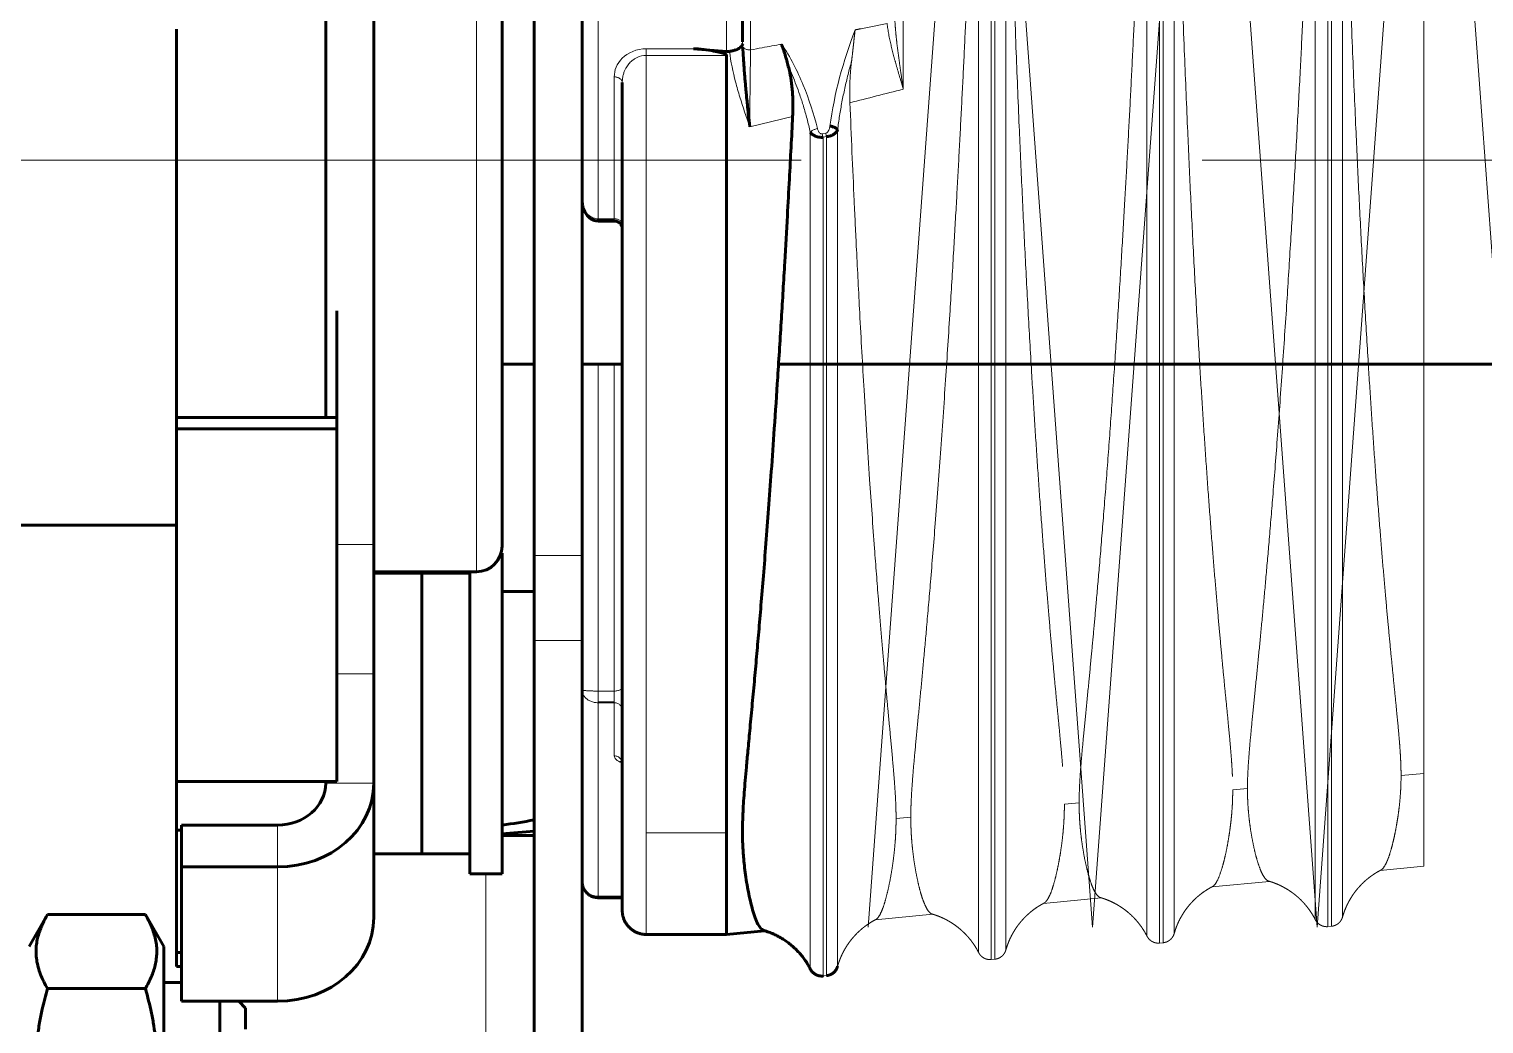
# Model space of a CAD drawing. Header units: millimetres. Extents: x 0 to 840, y 0 to 594.
# Drawn here: x 56.95 to 62.4, y 545.56 to 549.28 of the extents above; entities that cross this region are included whole.
import ezdxf

# ---------------------------------------------------------------- set-up
doc = ezdxf.new("R2010")
doc.units = ezdxf.units.MM
for name, pattern in [('K5LT_AXLED', [19.5, 15, -1.5, 1.5, -1.5]), ('K5LT_BASIC', [0]), ('K5LT_DASHED', [6, 4, -2]), ('K5LT_THIN', [0])]:
    doc.linetypes.add(name, pattern=pattern)
doc.layers.add('Системный слой', color=7, linetype='Continuous')

# ---------------------------------------------------------------- blocks, each defined once
blk = doc.blocks.new('U18')
at = {"layer": 'Системный слой', "color": 30, "linetype": 'K5LT_AXLED', "lineweight": 18, "true_color": 0xff8000}
blk.add_line((45.2643, 548.7874), (58.4443, 548.7874), dxfattribs=at)
blk = doc.blocks.new('U31')
at = {"layer": 'Системный слой', "color": 30, "linetype": 'K5LT_AXLED', "lineweight": 18, "true_color": 0xff8000}
for q in [(60.0947, 545.919), (60.9347, 545.919)]:
    blk.add_line((60.5147, 551.619), q, dxfattribs=at)
blk = doc.blocks.new('U32')
at = {"layer": 'Системный слой', "color": 30, "linetype": 'K5LT_AXLED', "lineweight": 18, "true_color": 0xff8000}
for q in [(60.9347, 545.919), (61.7747, 545.919)]:
    blk.add_line((61.3547, 551.619), q, dxfattribs=at)
blk = doc.blocks.new('U34')
at = {"layer": 'Системный слой', "color": 30, "linetype": 'K5LT_AXLED', "lineweight": 18, "true_color": 0xff8000}
for q in [(61.7747, 545.919), (62.6147, 545.919)]:
    blk.add_line((62.1947, 551.619), q, dxfattribs=at)
blk = doc.blocks.new('U30')
at = {"layer": 'Системный слой'}
for name in ['U31', 'U32', 'U34']:
    blk.add_blockref(name, (0, 0), dxfattribs=at)

msp = doc.modelspace()

# ---------------------------------------------------------------- linework, layer by layer
at = {"layer": 'Системный слой', "color": 7, "linetype": 'K5LT_DASHED', "lineweight": 18}
for p, q in [((60.55561, 545.7982), (60.55561, 550.94118)), ((60.56857, 545.79946), (60.56857, 550.94021)), ((61.18561, 545.85975), (61.18561, 550.89391)), ((61.19857, 545.86101), (61.19857, 550.89294)), ((61.81561, 545.9213), (61.81561, 550.84664)), ((61.82857, 545.92257), (61.82857, 550.84567)), ((60.50817, 545.82417), (60.50817, 550.51989)), ((60.61008, 545.83413), (60.61008, 550.51369)), ((61.13817, 545.88572), (61.13817, 550.48155)), ((61.24008, 545.89568), (61.24008, 550.47535)), ((61.76817, 545.94727), (61.76817, 550.44322)), ((61.87008, 545.95723), (61.87008, 550.43702)), ((62.17425, 550.02774), (62.17425, 546.49346)), ((60.22609, 549.3724), (60.22609, 549.05353)), ((62.17425, 546.49346), (62.08909, 546.48622)), ((62.17425, 546.49346), (62.17425, 546.1471)), ((61.51425, 546.43734), (61.45909, 546.43265)), ((60.88425, 546.38377), (60.82909, 546.37908)), ((60.25425, 546.33021), (60.19909, 546.32552)), ((62.17425, 546.1471), (62.01057, 546.13111)), ((61.59669, 546.09067), (61.38057, 546.06956)), ((60.96669, 546.02912), (60.75057, 546.00801)), ((60.33669, 545.96757), (60.12057, 545.94646)), ((61.81561, 545.9213), (61.82857, 545.92257)), ((61.18561, 545.85975), (61.19857, 545.86101)), ((60.55561, 545.7982), (60.56857, 545.79946)), ((59.92561, 545.73664), (59.93857, 545.73791))]:
    msp.add_line(p, q, dxfattribs=at)
at = {"layer": 'Системный слой', "color": 5, "linetype": 'K5LT_BASIC', "lineweight": 60, "true_color": 0x0000ff}
for p, q in [((59.62425, 550.54783), (59.62425, 549.23036)), ((58.06425, 547.82533), (58.06425, 550.26087)), ((58.24425, 547.35042), (58.24425, 550.26087)), ((58.84425, 547.30931), (58.84425, 550.08514)), ((59.02425, 547.30931), (59.02425, 550.08514)), ((58.72425, 547.34445), (58.72425, 549.78563)), ((58.72425, 547.84245), (58.72425, 549.43229)), ((57.50599, 547.82533), (57.50599, 549.27813)), ((59.44034, 549.20493), (59.56425, 549.19448)), ((59.56425, 549.17962), (59.56425, 546.27154)), ((59.61888, 549.21222), (59.61832, 549.21164)), ((59.17425, 545.9821), (59.17425, 549.07796)), ((59.17425, 548.56081), (59.17425, 549.07796)), ((59.02425, 548.63883), (59.02425, 548.63864)), ((59.14425, 548.56036), (59.08425, 548.56036)), ((59.17425, 548.56081), (59.17425, 548.55625)), ((58.10599, 547.82533), (58.10599, 548.22476)), ((58.72425, 548.02545), (58.84425, 548.02545)), ((59.02425, 548.02545), (59.17425, 548.02545)), ((59.75932, 548.02545), (135.81329, 548.02545)), ((57.50599, 547.78333), (57.50599, 547.82533)), ((58.10599, 547.82533), (57.50599, 547.82533)), ((58.10599, 547.78333), (58.10599, 547.82533)), ((58.10599, 547.78333), (57.50599, 547.78333)), ((57.50599, 546.46438), (57.50599, 547.78333)), ((58.10599, 546.46438), (58.10599, 547.78333)), ((57.50599, 547.42245), (56.78599, 547.42245)), ((58.24425, 546.86654), (58.24425, 547.35042)), ((58.72067, 547.31847), (58.72425, 547.31847)), ((58.72425, 547.31847), (58.72425, 546.11847)), ((58.84425, 546.99154), (58.84425, 547.30931)), ((59.02425, 546.99154), (59.02425, 547.30931)), ((58.62825, 547.24845), (58.24425, 547.24845)), ((58.42425, 547.24347), (58.24425, 547.24347)), ((58.42425, 546.19347), (58.42425, 547.24347)), ((58.60425, 547.24347), (58.42425, 547.24347)), ((58.42425, 547.24248), (58.42425, 547.24347)), ((58.42425, 546.19347), (58.42425, 547.24248)), ((58.60425, 547.24845), (58.60425, 546.11847)), ((58.72425, 547.17447), (58.84425, 547.17447)), ((58.84425, 544.81245), (58.84425, 546.99154)), ((59.02425, 544.81245), (59.02425, 546.99154)), ((58.24425, 546.45768), (58.24425, 546.86654)), ((58.10599, 546.46438), (57.50599, 546.46438)), ((57.50599, 546.28169), (57.50599, 546.46438)), ((58.06425, 546.45768), (58.06425, 546.46438)), ((58.24425, 546.45768), (58.24425, 545.95527)), ((58.24425, 545.98031), (58.24425, 546.45768)), ((57.52425, 546.14438), (57.52425, 546.30103)), ((57.52425, 546.30103), (57.88425, 546.30103)), ((57.50599, 545.82509), (57.50599, 546.28169)), ((57.52425, 546.28169), (57.50599, 546.28169)), ((58.72425, 546.26247), (58.84425, 546.26247)), ((59.56425, 546.27154), (59.56425, 545.89211)), ((58.42425, 546.19347), (58.24425, 546.19347)), ((58.60425, 546.19347), (58.42425, 546.19347)), ((57.52425, 546.14438), (57.88425, 546.14438)), ((57.52425, 545.64197), (57.52425, 546.14438)), ((58.60425, 546.11847), (58.72425, 546.11847)), ((59.17425, 546.02956), (59.08425, 546.02956)), ((56.95425, 545.84745), (57.0231, 545.9667)), ((57.0231, 545.9667), (57.3894, 545.9667)), ((57.3894, 545.9667), (57.45825, 545.84745)), ((58.24425, 545.97207), (58.24425, 545.98031)), ((59.56425, 545.8921), (59.26425, 545.8921)), ((59.70669, 545.90602), (59.56425, 545.8921)), ((57.45825, 544.97745), (57.45825, 545.84745)), ((57.50599, 545.77245), (57.50599, 545.82509)), ((57.52425, 545.82509), (57.50599, 545.82509)), ((57.52425, 545.77245), (57.50599, 545.77245)), ((57.45825, 545.71245), (57.52425, 545.71245)), ((57.0231, 545.68957), (57.3894, 545.68957)), ((57.88425, 545.64197), (57.52425, 545.64197)), ((57.66825, 545.59651), (57.66825, 545.64197)), ((57.73872, 545.64197), (57.76425, 545.61645)), ((57.66825, 545.11245), (57.66825, 545.59651)), ((57.76425, 545.61645), (57.76425, 545.53761))]:
    msp.add_line(p, q, dxfattribs=at)
at = {"layer": 'Системный слой', "color": 7, "linetype": 'K5LT_THIN', "lineweight": 18}
for p, q in [((59.08425, 550.50465), (59.08425, 548.56877)), ((59.56425, 549.19448), (59.56425, 550.50465)), ((59.65425, 550.52642), (59.65425, 549.20032)), ((58.62825, 549.85374), (58.62825, 547.24845)), ((59.26425, 549.20493), (59.44034, 549.20493)), ((59.26425, 549.17962), (59.26425, 549.20493)), ((59.56425, 549.17962), (59.26425, 549.17962)), ((59.26425, 549.17962), (59.26425, 546.27154)), ((59.14425, 548.56877), (59.14425, 549.09955)), ((59.812, 548.95087), (59.65133, 548.91316)), ((59.87817, 545.76262), (59.87817, 548.89217)), ((59.92269, 548.88632), (59.93566, 548.88886)), ((59.93857, 548.87606), (59.92561, 548.87349)), ((59.92561, 545.73664), (59.92561, 548.87349)), ((59.93857, 545.73791), (59.93857, 548.87606)), ((59.98008, 545.77258), (59.98008, 548.90103)), ((59.02425, 548.63883), (59.02425, 548.63864)), ((59.08425, 548.56877), (59.14425, 548.56877)), ((59.08425, 548.56425), (59.08425, 548.56877)), ((59.08425, 548.56425), (59.14425, 548.56425)), ((59.08425, 548.56036), (59.08425, 548.56425)), ((59.14425, 548.56425), (59.14425, 548.56877)), ((59.14425, 548.56036), (59.14425, 548.56425)), ((59.08425, 548.02545), (59.08425, 546.80237)), ((59.14425, 546.80237), (59.14425, 548.02545)), ((58.24425, 547.35042), (58.10599, 547.35042)), ((59.02425, 547.30931), (58.84425, 547.30931)), ((59.02425, 546.99154), (58.84425, 546.99154)), ((58.24425, 546.86654), (58.10599, 546.86654)), ((59.08425, 546.80237), (59.14425, 546.80237)), ((59.08425, 546.80237), (59.08425, 546.76148)), ((59.14425, 546.80237), (59.14425, 546.76148)), ((59.08425, 546.76148), (59.08425, 546.75862)), ((59.08425, 546.76148), (59.14425, 546.76148)), ((59.08425, 546.75862), (59.08425, 546.0347)), ((59.14425, 546.75862), (59.08425, 546.75862)), ((59.14425, 546.76148), (59.14425, 546.75862)), ((59.14425, 546.56014), (59.14425, 546.75862)), ((58.06425, 546.45768), (58.24425, 546.45768)), ((57.88425, 546.14438), (57.88425, 546.30103)), ((59.26425, 546.27154), (59.56425, 546.27154)), ((59.26425, 546.27154), (59.26425, 545.8921)), ((57.88425, 545.64197), (57.88425, 546.14438)), ((58.66425, 546.11847), (58.66425, 544.81245)), ((59.08425, 546.0347), (59.17425, 546.0347)), ((59.08425, 546.0347), (59.08425, 546.02956))]:
    msp.add_line(p, q, dxfattribs=at)
at = {"layer": 'Системный слой', "color": 30, "linetype": 'K5LT_AXLED', "lineweight": 18, "true_color": 0xff8000}
msp.add_line((41.84425, 548.78745), (210.72425, 548.78745), dxfattribs=at)
at = {"layer": 'Системный слой', "color": 5, "linetype": 'K5LT_BASIC', "lineweight": 60, "true_color": 0x0000ff}
for centre, radius, start, end in [((59.56833, 549.2424), 0.04809, 265.13092, 278.60316), ((58.62825, 547.34445), 0.096, 270, 0)]:
    msp.add_arc(centre, radius, start, end, dxfattribs=at)
at = {"layer": 'Системный слой', "color": 7, "linetype": 'K5LT_THIN', "lineweight": 18}
for centre, radius, start, end in [((161.2311, 548.02483), 101.58365, 179.3369806, 179.4989522), ((59.689, 548.82643), 0.24124, 11.2485, 14.37346), ((59.70247, 548.82899), 0.24075, 11.27441, 14.39955)]:
    msp.add_arc(centre, radius, start, end, dxfattribs=at)
at = {"layer": 'Системный слой', "color": 5, "linetype": 'K5LT_BASIC', "lineweight": 60, "true_color": 0x0000ff}
for centre, major_axis, ratio, start_param, end_param in [((57.88425, 546.45768), (0.18, 0), 0.8702783, 4.712389, 6.2831853), ((57.88425, 546.45768), (0.36, 0), 0.8702783, 4.712389, 6.2831853), ((58.64575, 546.71847), (1.25145, 0.17638), 0.3360168, 4.7277641, 4.8241751), ((58.95275, 546.71847), (1.25145, 0.17638), 0.3360168, 4.4816555, 4.5783551), ((57.88425, 545.95527), (0.36, 0), 0.8702783, 4.712389, 6.2831853)]:
    msp.add_ellipse(centre, major_axis=major_axis, ratio=ratio, start_param=start_param, end_param=end_param, dxfattribs=at)
at = {"layer": 'Системный слой', "color": 7, "linetype": 'K5LT_DASHED', "lineweight": 18}
for points, knots in [([(60.25425, 546.33021), (60.25424, 546.34085), (60.25455, 546.36315), (60.25599, 546.40091), (60.25874, 546.44651), (60.26346, 546.50694), (60.27073, 546.58701), (60.28025, 546.68596), (60.29081, 546.79568), (60.30191, 546.91403), (60.31428, 547.05066), (60.32901, 547.22161), (60.34648, 547.43743), (60.36549, 547.69054), (60.38405, 547.95811), (60.40026, 548.20971), (60.4136, 548.43037), (60.42453, 548.62079), (60.43414, 548.79591), (60.44314, 548.96745), (60.45185, 549.14082), (60.46025, 549.31584), (60.46833, 549.49214), (60.47595, 549.66633), (60.483, 549.83536), (60.4894, 549.9963), (60.49511, 550.14648), (60.49987, 550.27718), (60.50356, 550.38276), (60.5062, 550.46041), (60.5076, 550.50247), (60.50817, 550.51989)], [0, 0, 0, 0, 0.5382859, 1.0757635, 1.6706705, 2.3929289, 3.3241449, 4.3677947, 5.4051982, 6.3813879, 7.4447326, 8.7702029, 10.3892509, 12.2297133, 14.0795086, 15.7757178, 17.1757775, 18.3697817, 19.4706051, 20.5867136, 21.718107, 22.8571429, 24, 25.1428571, 26.2857143, 27.4285714, 28.5714286, 29.7142857, 30.6666667, 31.4285714, 32, 32, 32, 32]), ([(60.61008, 550.51369), (60.61196, 550.41876), (60.61522, 550.26952), (60.62096, 550.04168), (60.62701, 549.82352), (60.63584, 549.54042), (60.64692, 549.22922), (60.65886, 548.93347), (60.67029, 548.67677), (60.6817, 548.44133), (60.69394, 548.20896), (60.70592, 547.99949), (60.71742, 547.81239), (60.72819, 547.64786), (60.73917, 547.49022), (60.75008, 547.34293), (60.76073, 547.20716), (60.77076, 547.08611), (60.78025, 546.977), (60.78902, 546.8803), (60.79727, 546.79224), (60.80537, 546.70761), (60.81285, 546.62966), (60.81899, 546.5628), (60.82311, 546.51292), (60.82579, 546.47481), (60.8275, 546.44425), (60.8285, 546.4187), (60.82894, 546.39977), (60.82907, 546.38753), (60.82909, 546.38116), (60.82909, 546.37942), (60.82909, 546.37908)], [0, 0, 0, 0, 2.3571429, 3.5357143, 5.1071429, 7.0714286, 9.4285714, 11.3928571, 12.9642857, 14.5357143, 16.1071429, 17.6785714, 18.8571429, 20.0357143, 21.1924603, 22.327381, 23.4186508, 24.4880952, 25.4724206, 26.3934524, 27.2097222, 27.9845238, 28.8082931, 29.5195222, 30.118211, 30.5541611, 31.0097542, 31.4830864, 31.9526113, 32.3641019, 32.7194618, 33, 33, 33, 33]), ([(60.88425, 546.38377), (60.88424, 546.3941), (60.88454, 546.4157), (60.88596, 546.4523), (60.88867, 546.49649), (60.89333, 546.55505), (60.90051, 546.63265), (60.90996, 546.72869), (60.92019, 546.83259), (60.92997, 546.93432), (60.93923, 547.0335), (60.94923, 547.14403), (60.96126, 547.28245), (60.97529, 547.45256), (60.99024, 547.64495), (61.0048, 547.84415), (61.01875, 548.04632), (61.0318, 548.24644), (61.0438, 548.44086), (61.05442, 548.62163), (61.06404, 548.79311), (61.07306, 548.96106), (61.08178, 549.13079), (61.09019, 549.30212), (61.09828, 549.47469), (61.1059, 549.64518), (61.11296, 549.81066), (61.11937, 549.96827), (61.12508, 550.11538), (61.12985, 550.24348), (61.13355, 550.34701), (61.13619, 550.42318), (61.1376, 550.46446), (61.13817, 550.48155)], [0, 0, 0, 0, 0.5707763, 1.1406657, 1.7713629, 2.5368932, 3.5236118, 4.6292852, 5.7283501, 6.6745739, 7.5124867, 8.4114265, 9.5618437, 10.9906599, 12.4980677, 13.9777981, 15.4064337, 16.8739216, 18.2447662, 19.5154194, 20.6862812, 21.8729334, 23.0753762, 24.2857143, 25.5, 26.7142857, 27.9285714, 29.1428571, 30.3571429, 31.5714286, 32.5833333, 33.3928571, 34, 34, 34, 34]), ([(61.24008, 550.47535), (61.24196, 550.38248), (61.24522, 550.23645), (61.25095, 550.01355), (61.257, 549.80013), (61.26583, 549.52319), (61.27691, 549.21879), (61.28885, 548.9295), (61.30028, 548.67843), (61.3117, 548.44815), (61.32394, 548.22089), (61.33593, 548.01604), (61.34744, 547.83306), (61.35822, 547.67214), (61.36921, 547.51798), (61.38012, 547.37397), (61.39078, 547.24128), (61.40081, 547.12301), (61.41029, 547.01645), (61.41906, 546.922), (61.42731, 546.83598), (61.4354, 546.75334), (61.44287, 546.67728), (61.44899, 546.61212), (61.4531, 546.56361), (61.45576, 546.5266), (61.45747, 546.49685), (61.45849, 546.47181), (61.45894, 546.4531), (61.45907, 546.44093), (61.45909, 546.43462), (61.45909, 546.43295), (61.45909, 546.43265)], [0, 0, 0, 0, 2.3571429, 3.5357143, 5.1071429, 7.0714286, 9.4285714, 11.3928571, 12.9642857, 14.5357143, 16.1071429, 17.6785714, 18.8571429, 20.0357143, 21.1924603, 22.327381, 23.4186508, 24.4880952, 25.4724206, 26.3934524, 27.2097222, 27.9845238, 28.8071235, 29.5160134, 30.1111934, 30.5424651, 30.9933798, 31.4643728, 31.9362369, 32.3529907, 32.7141986, 33, 33, 33, 33]), ([(61.51425, 546.43734), (61.51424, 546.4473), (61.51454, 546.46814), (61.51592, 546.50342), (61.51856, 546.54601), (61.52312, 546.60242), (61.53018, 546.67723), (61.53951, 546.77002), (61.54995, 546.87364), (61.56068, 546.9826), (61.57161, 547.09753), (61.58305, 547.22267), (61.59561, 547.3664), (61.61004, 547.54026), (61.62648, 547.75106), (61.64383, 547.99003), (61.66033, 548.23436), (61.67509, 548.46798), (61.68843, 548.69244), (61.70057, 548.90938), (61.71151, 549.1166), (61.721, 549.30617), (61.72944, 549.48333), (61.73705, 549.65091), (61.74403, 549.81219), (61.75031, 549.96435), (61.75585, 550.10484), (61.76041, 550.22549), (61.7639, 550.32146), (61.76636, 550.39092), (61.76765, 550.42799), (61.76817, 550.44322)], [0, 0, 0, 0, 0.5366761, 1.0725047, 1.6654681, 2.3851155, 3.3125623, 4.3517361, 5.3847028, 6.3575944, 7.3240317, 8.3483545, 9.4429767, 10.7224685, 12.3047903, 14.064353, 15.7655094, 17.2928154, 18.7399505, 20.2197897, 21.59463, 22.8571429, 24, 25.1428571, 26.2857143, 27.4285714, 28.5714286, 29.7142857, 30.6666667, 31.4285714, 32, 32, 32, 32]), ([(61.87008, 550.43702), (61.87196, 550.34619), (61.87522, 550.2034), (61.88095, 549.98545), (61.887, 549.77678), (61.89582, 549.50601), (61.9069, 549.2084), (61.91884, 548.92557), (61.93028, 548.68011), (61.9417, 548.45498), (61.95395, 548.23282), (61.96594, 548.03257), (61.97746, 547.8537), (61.98824, 547.6964), (61.99924, 547.54572), (62.01016, 547.40499), (62.02083, 547.27537), (62.03086, 547.1599), (62.04034, 547.05587), (62.0491, 546.96367), (62.05735, 546.87968), (62.06545, 546.79901), (62.0729, 546.72482), (62.079, 546.66138), (62.08313, 546.6137), (62.08587, 546.57651), (62.08762, 546.54624), (62.08855, 546.5224), (62.08894, 546.50555), (62.08906, 546.49478), (62.08909, 546.48838), (62.08909, 546.48654), (62.08909, 546.48622)], [0, 0, 0, 0, 2.3571429, 3.5357143, 5.1071429, 7.0714286, 9.4285714, 11.3928571, 12.9642857, 14.5357143, 16.1071429, 17.6785714, 18.8571429, 20.0357143, 21.1924603, 22.327381, 23.4186508, 24.4880952, 25.4724206, 26.3934524, 27.2097222, 27.9845238, 28.8058254, 29.5121191, 30.1034049, 30.5496115, 31.0312229, 31.525747, 31.9487948, 32.3208582, 32.6624292, 33, 33, 33, 33]), ([(60.04612, 549.27532), (60.05342, 549.27676), (60.06072, 549.27821), (60.06802, 549.27967), (60.10059, 549.28615), (60.13314, 549.29269), (60.16568, 549.29929)], [0, 0, 0, 0, 0.1831058, 0.1831058, 0.1831058, 1, 1, 1, 1]), ([(60.22609, 549.05353), (60.22164, 549.06894), (60.21296, 549.09823), (60.20065, 549.13996), (60.18961, 549.1793), (60.17604, 549.23273), (60.16852, 549.27268), (60.16568, 549.29929)], [0, 0, 0, 0, 1.4594093, 2.7782284, 3.9858561, 5.2528411, 8, 8, 8, 8]), ([(60.19443, 549.31257), (60.19496, 549.30296), (60.19629, 549.28397), (60.19889, 549.25571), (60.20351, 549.21278), (60.20972, 549.16563), (60.21816, 549.10742), (60.22318, 549.07372), (60.22609, 549.05353)], [0, 0, 0, 0, 1.0297514, 2.0282955, 2.9956323, 5.551145, 6.9421733, 9, 9, 9, 9]), ([(60.03273, 549.15911), (60.03402, 549.16919), (60.03577, 549.18418), (60.03811, 549.20551), (60.04003, 549.22334), (60.04265, 549.2473), (60.04469, 549.26452), (60.04612, 549.27532)], [0, 0, 0, 0, 2, 3, 4.3333333, 5.6666667, 8, 8, 8, 8]), ([(60.02636, 549.00296), (60.02578, 549.01735), (60.02538, 549.03999), (60.02588, 549.07159), (60.02697, 549.09722), (60.02905, 549.12678), (60.03119, 549.14705), (60.03275, 549.15911)], [0, 0, 0, 0, 2.1481481, 3.4074074, 4.8148148, 6.0925926, 8, 8, 8, 8]), ([(60.02636, 549.00296), (60.03136, 548.87957), (60.03932, 548.69551), (60.05177, 548.43384), (60.06394, 548.19601), (60.08021, 547.90622), (60.09872, 547.61141), (60.11685, 547.35314), (60.1313, 547.16483), (60.1429, 547.02311), (60.15253, 546.91098), (60.16143, 546.8116), (60.16932, 546.72616), (60.17638, 546.65088), (60.18303, 546.57969), (60.18903, 546.51304), (60.19385, 546.45318), (60.19673, 546.40809), (60.19825, 546.37409), (60.19895, 546.34826), (60.19909, 546.33275), (60.19909, 546.32552)], [0, 0, 0, 0, 2.4444444, 3.6666667, 5.2962963, 7.3333333, 9.7777778, 11.7718107, 13.3154321, 14.3656379, 15.3728395, 16.2691358, 17.0975309, 17.8331276, 18.5438272, 19.358642, 20.0987654, 20.7641975, 21.2010288, 21.612963, 22, 22, 22, 22]), ([(62.08909, 546.48622), (62.08909, 546.48082), (62.08899, 546.46817), (62.08841, 546.44639), (62.08698, 546.41921), (62.08447, 546.3888), (62.08092, 546.35732), (62.07662, 546.32671), (62.07168, 546.29704), (62.06618, 546.26849), (62.0599, 546.2401), (62.05234, 546.21067), (62.04253, 546.17927), (62.03001, 546.14978), (62.0198, 546.13645), (62.01388, 546.13283), (62.01298, 546.13238)], [0, 0, 0, 0, 0.5113944, 1.1926064, 2.0429887, 3.0612467, 4.0769156, 5.1006807, 6.1445217, 7.2311035, 8.3617208, 9.705703, 11.4213652, 13.7184966, 16.4986594, 17, 17, 17, 17]), ([(61.45909, 546.43265), (61.45909, 546.42704), (61.45899, 546.41391), (61.45839, 546.39132), (61.45693, 546.36317), (61.45436, 546.33171), (61.45073, 546.29921), (61.44636, 546.26764), (61.44134, 546.23708), (61.43576, 546.20773), (61.42938, 546.17855), (61.42165, 546.14824), (61.41189, 546.11692), (61.40033, 546.08965), (61.39037, 546.0757), (61.38453, 546.0716), (61.38288, 546.07078)], [0, 0, 0, 0, 0.5151573, 1.2014709, 2.0583781, 3.0847533, 4.1088774, 5.1417821, 6.1956245, 7.2935935, 8.4368145, 9.8037057, 11.568183, 13.7684063, 16.0868246, 17, 17, 17, 17]), ([(61.59391, 546.0915), (61.59104, 546.09234), (61.58448, 546.09623), (61.57459, 546.10875), (61.5644, 546.12903), (61.55503, 546.15418), (61.54633, 546.18356), (61.53793, 546.21804), (61.53034, 546.25628), (61.52423, 546.29479), (61.52018, 546.32743), (61.51754, 546.35495), (61.51586, 546.37871), (61.5149, 546.3992), (61.51445, 546.41535), (61.51429, 546.42714), (61.51425, 546.4349), (61.51425, 546.43709), (61.51425, 546.43734)], [0, 0, 0, 0, 1.5180738, 3.4693594, 5.2653387, 6.9458336, 8.4351822, 9.8488687, 11.3427168, 12.6220426, 13.686846, 14.4635341, 15.2860958, 16.1181737, 16.8619696, 17.5642353, 18.2717229, 19, 19, 19, 19]), ([(60.82909, 546.37908), (60.82909, 546.37326), (60.82898, 546.35965), (60.82837, 546.33626), (60.82687, 546.30714), (60.82425, 546.27465), (60.82055, 546.24112), (60.81611, 546.20861), (60.81101, 546.17717), (60.80535, 546.14702), (60.79889, 546.11711), (60.79137, 546.08732), (60.78245, 546.0582), (60.77271, 546.03389), (60.76263, 546.01676), (60.75606, 546.01081), (60.75281, 546.00919)], [0, 0, 0, 0, 0.5187145, 1.2098517, 2.0729295, 3.1069838, 4.1391097, 5.1806687, 6.2439865, 7.3527503, 8.5079241, 9.8910186, 11.5105025, 13.3862064, 15.1923597, 17, 17, 17, 17]), ([(60.96398, 546.02993), (60.96078, 546.03087), (60.95389, 546.03525), (60.94372, 546.04905), (60.9336, 546.07025), (60.92431, 546.09631), (60.91565, 546.12669), (60.9073, 546.16235), (60.89978, 546.20173), (60.89381, 546.24099), (60.88997, 546.27332), (60.88758, 546.29924), (60.88609, 546.32025), (60.88517, 546.33831), (60.88465, 546.3533), (60.88439, 546.36536), (60.88428, 546.37455), (60.88425, 546.382), (60.88425, 546.38395), (60.88425, 546.38377)], [0, 0, 0, 0, 1.7602864, 3.7961542, 5.6699836, 7.4233228, 8.97723, 10.4521955, 12.0008212, 13.3156494, 14.3966804, 15.1272264, 15.8589692, 16.5571913, 17.1920341, 17.8117366, 18.4305245, 19.0218495, 20, 20, 20, 20]), ([(60.19909, 546.32552), (60.19909, 546.31714), (60.19891, 546.30036), (60.19809, 546.27533), (60.19654, 546.24748), (60.19383, 546.21403), (60.1892, 546.17275), (60.18255, 546.12737), (60.17425, 546.08197), (60.16487, 546.04024), (60.15468, 546.00402), (60.14388, 545.9751), (60.13314, 545.95578), (60.12608, 545.94926), (60.12271, 545.94758)], [0, 0, 0, 0, 0.6295506, 1.2649304, 1.9061394, 2.7805153, 3.9055456, 5.2928886, 6.7501818, 8.277425, 9.8979349, 11.588395, 13.3488051, 15, 15, 15, 15]), ([(60.33402, 545.96836), (60.33085, 545.9693), (60.32405, 545.97367), (60.31397, 545.98748), (60.30395, 546.00869), (60.29463, 546.03519), (60.28586, 546.06638), (60.27753, 546.10268), (60.27009, 546.14231), (60.26426, 546.18087), (60.26022, 546.21478), (60.25769, 546.24228), (60.2561, 546.26506), (60.25516, 546.28395), (60.25463, 546.29988), (60.25436, 546.31282), (60.25427, 546.32271), (60.25425, 546.32889), (60.25425, 546.33027), (60.25425, 546.33021)], [0, 0, 0, 0, 1.7459601, 3.7417167, 5.6294448, 7.3565152, 8.9506275, 10.4766978, 11.9234686, 13.2395175, 14.2842502, 15.1377794, 15.869634, 16.5769022, 17.2511726, 17.9094709, 18.5812244, 19.2810067, 20, 20, 20, 20])]:
    msp.add_open_spline(points, degree=3, knots=knots, dxfattribs=at)
at = {"layer": 'Системный слой', "color": 7, "linetype": 'K5LT_THIN', "lineweight": 18}
for points in [[(59.95122, 548.91519), (59.96824, 549.03783), (60.00058, 549.15834), (60.04612, 549.27532)], [(59.62542, 549.21101), (59.62399, 549.21153), (59.62178, 549.21194), (59.61888, 549.21222)], [(59.62425, 549.23036), (59.62425, 549.22777), (59.6245, 549.22517), (59.62499, 549.22264)], [(59.62499, 549.22264), (59.62512, 549.21876), (59.62526, 549.21488), (59.62542, 549.21101)], [(59.17399, 546.53406), (59.15363, 546.54166), (59.14425, 546.55088), (59.14425, 546.56014)]]:
    msp.add_open_spline(points, degree=3, dxfattribs=at)
for points, knots in [([(59.14425, 549.09955), (59.14425, 549.12449), (59.15375, 549.14924), (59.19488, 549.18997), (59.22809, 549.20493), (59.26425, 549.20493)], [0, 0, 0, 0, 0.5, 0.5, 1, 1, 1, 1]), ([(59.26425, 549.17962), (59.25198, 549.17963), (59.23642, 549.17577), (59.21995, 549.1668), (59.2115, 549.16077), (59.20445, 549.15449), (59.19851, 549.14806), (59.19323, 549.14117), (59.1883, 549.13339), (59.18358, 549.1241), (59.17921, 549.11266), (59.1761, 549.10023), (59.17453, 549.08831), (59.17425, 549.08112), (59.17425, 549.07796)], [0, 0, 0, 0, 3.1415454, 4.2039199, 5.1715434, 6.0630868, 6.923256, 7.7621889, 8.7030502, 9.8009799, 11.0755092, 12.6496254, 13.9676786, 15, 15, 15, 15]), ([(59.65133, 548.91316), (59.63851, 548.94986), (59.61951, 549.0053), (59.59263, 549.09909), (59.58061, 549.15628), (59.57553, 549.19485)], [0, 0, 0, 0, 2.3999995, 3.5999993, 6, 6, 6, 6]), ([(59.62425, 549.23036), (59.62425, 549.22778), (59.62377, 549.2239), (59.62177, 549.2176), (59.61987, 549.21396), (59.61832, 549.21164)], [0, 0, 0, 0, 2.3999995, 3.5999993, 6, 6, 6, 6]), ([(59.65425, 549.20032), (59.65192, 549.20032), (59.64753, 549.20057), (59.64155, 549.2016), (59.63643, 549.20309), (59.63207, 549.20501), (59.62806, 549.20761), (59.62617, 549.20973), (59.62542, 549.21101)], [0, 0, 0, 0, 1.6229361, 3.0688085, 4.3930608, 5.7505499, 7.1250114, 9, 9, 9, 9]), ([(59.65425, 549.20032), (59.66887, 549.20303), (59.68349, 549.20574), (59.72217, 549.21295), (59.74623, 549.21747), (59.77028, 549.222)], [0, 0, 0, 0, 0.3778973, 0.3778973, 1, 1, 1, 1]), ([(59.77028, 549.222), (59.8041, 549.17363), (59.82978, 549.12153), (59.87349, 549.01538), (59.89105, 548.96116), (59.9049, 548.90596)], [0, 0, 0, 0, 0.5, 0.5, 1, 1, 1, 1]), ([(59.87817, 548.89217), (59.87436, 548.90904), (59.86637, 548.94174), (59.85314, 548.98835), (59.83954, 549.03045), (59.82148, 549.08039), (59.80654, 549.11583), (59.79578, 549.13884)], [0, 0, 0, 0, 1.5999997, 3.1099373, 4.4696009, 5.6789905, 8, 8, 8, 8]), ([(60.03275, 549.15911), (60.028, 549.14215), (60.01897, 549.10814), (60.00691, 549.05694), (59.99636, 549.00568), (59.98727, 548.95376), (59.9823, 548.91884), (59.98008, 548.90103)], [0, 0, 0, 0, 1.5999997, 3.1979854, 4.7862026, 6.3646512, 8, 8, 8, 8]), ([(59.17425, 549.07796), (59.17426, 549.07972), (59.17369, 549.083), (59.17146, 549.0874), (59.16832, 549.09107), (59.16434, 549.09418), (59.15955, 549.09669), (59.15434, 549.09842), (59.14919, 549.09936), (59.14583, 549.09955), (59.14425, 549.09955)], [0, 0, 0, 0, 1.7091194, 3.1999565, 4.5271743, 5.8884543, 7.2930028, 8.652642, 9.8913765, 11, 11, 11, 11]), ([(59.87817, 548.89217), (59.87902, 548.89329), (59.88107, 548.89544), (59.88503, 548.8984), (59.88971, 548.90105), (59.89625, 548.90386), (59.90158, 548.90533), (59.9049, 548.90596)], [0, 0, 0, 0, 1.488801, 2.8664032, 4.1943907, 5.633577, 8, 8, 8, 8]), ([(59.9049, 548.90596), (59.90503, 548.90544), (59.90517, 548.90492), (59.90532, 548.9044), (59.9064, 548.90055), (59.90791, 548.89671), (59.9102, 548.89328), (59.9113, 548.89163), (59.91262, 548.89004), (59.91424, 548.88874), (59.91519, 548.88797), (59.91627, 548.8873), (59.91744, 548.88683), (59.91825, 548.88651), (59.91913, 548.88629), (59.92001, 548.8862), (59.9209, 548.8861), (59.92182, 548.88615), (59.92269, 548.88632)], [0, 0, 0, 0, 0.0585687, 0.0585687, 0.0585687, 0.4964387, 0.4964387, 0.4964387, 0.7071602, 0.7071602, 0.7071602, 0.8303931, 0.8303931, 0.8303931, 0.9150687, 0.9150687, 0.9150687, 1, 1, 1, 1]), ([(59.93566, 548.88886), (59.93638, 548.889), (59.93708, 548.88923), (59.93774, 548.88952), (59.93935, 548.89022), (59.94075, 548.8913), (59.94194, 548.89248), (59.9431, 548.89365), (59.9441, 548.89496), (59.94496, 548.89632), (59.94778, 548.90074), (59.9494, 548.90574), (59.95044, 548.91071), (59.95076, 548.9122), (59.95101, 548.91369), (59.95122, 548.91519)], [0, 0, 0, 0, 0.0613207, 0.0613207, 0.0613207, 0.2133355, 0.2133355, 0.2133355, 0.3624585, 0.3624585, 0.3624585, 0.8544461, 0.8544461, 0.8544461, 1, 1, 1, 1]), ([(59.02425, 548.63864), (59.02425, 548.63511), (59.02472, 548.62806), (59.0268, 548.61775), (59.02992, 548.60861), (59.03375, 548.60067), (59.03814, 548.59374), (59.04315, 548.58756), (59.04865, 548.58224), (59.05459, 548.57775), (59.06088, 548.57413), (59.06749, 548.5714), (59.0754, 548.56929), (59.08099, 548.56877), (59.08425, 548.56877)], [0, 0, 0, 0, 1.6081926, 3.100732, 4.4303285, 5.5744623, 6.6962614, 7.7878589, 8.8717748, 9.9306119, 11.0282998, 12.1300728, 13.2643214, 15, 15, 15, 15]), ([(59.17425, 548.54718), (59.17426, 548.54894), (59.17369, 548.55222), (59.17146, 548.55662), (59.16832, 548.56029), (59.16434, 548.5634), (59.15955, 548.56591), (59.15434, 548.56765), (59.14919, 548.56858), (59.14583, 548.56877), (59.14425, 548.56877)], [0, 0, 0, 0, 1.7091194, 3.1999565, 4.5271744, 5.8884543, 7.2930029, 8.6526421, 9.8913766, 11, 11, 11, 11]), ([(59.02425, 546.80651), (59.02425, 546.80632), (59.02462, 546.80595), (59.02623, 546.80541), (59.02865, 546.80493), (59.03186, 546.80447), (59.03595, 546.80403), (59.04071, 546.80365), (59.04594, 546.80331), (59.0515, 546.80303), (59.05743, 546.8028), (59.06378, 546.80261), (59.07048, 546.80247), (59.0774, 546.80239), (59.08197, 546.80237), (59.08425, 546.80237)], [0, 0, 0, 0, 1.5730702, 2.9409757, 4.1421931, 5.3650467, 6.5877476, 7.7899021, 8.9281785, 10.0243655, 11.1273095, 12.2783257, 13.4761494, 14.7104219, 16, 16, 16, 16]), ([(59.08425, 546.75862), (59.08168, 546.75862), (59.07674, 546.75887), (59.06951, 546.75997), (59.06279, 546.76167), (59.05631, 546.764), (59.05006, 546.76701), (59.04426, 546.77065), (59.03907, 546.77482), (59.03456, 546.77946), (59.03075, 546.78456), (59.02779, 546.78995), (59.02571, 546.79552), (59.0245, 546.80108), (59.02425, 546.80473), (59.02425, 546.80651)], [0, 0, 0, 0, 1.4542361, 2.7232369, 3.8755775, 5.0543548, 6.2595689, 7.4428253, 8.613968, 9.80679, 11.0026852, 12.2510612, 13.4787733, 14.7341241, 16, 16, 16, 16]), ([(59.14425, 546.80237), (59.14669, 546.80236), (59.15126, 546.80265), (59.15737, 546.80374), (59.16247, 546.80529), (59.16679, 546.80725), (59.17028, 546.80961), (59.17269, 546.81218), (59.17398, 546.81471), (59.17425, 546.81636), (59.17425, 546.81714)], [0, 0, 0, 0, 1.7091194, 3.1999565, 4.5271744, 5.8884543, 7.2930029, 8.652642, 9.8913766, 11, 11, 11, 11]), ([(59.14425, 546.75862), (59.14669, 546.75863), (59.15126, 546.75808), (59.15737, 546.75592), (59.16247, 546.75289), (59.16679, 546.74905), (59.17028, 546.74443), (59.17269, 546.73939), (59.17398, 546.73441), (59.17425, 546.73118), (59.17425, 546.72965)], [0, 0, 0, 0, 1.7091194, 3.1999565, 4.5271744, 5.8884543, 7.2930029, 8.6526421, 9.8913766, 11, 11, 11, 11]), ([(59.14425, 546.56014), (59.14669, 546.56014), (59.15126, 546.55959), (59.15737, 546.55744), (59.16247, 546.5544), (59.16679, 546.55057), (59.17028, 546.54594), (59.17269, 546.54091), (59.17398, 546.53593), (59.17425, 546.53269), (59.17425, 546.53117)], [0, 0, 0, 0, 1.7091194, 3.1999565, 4.5271744, 5.8884543, 7.2930028, 8.652642, 9.8913766, 11, 11, 11, 11]), ([(59.08425, 546.0347), (59.08016, 546.0347), (59.07251, 546.03547), (59.06209, 546.0385), (59.0531, 546.04283), (59.04511, 546.04838), (59.03808, 546.05522), (59.0323, 546.06313), (59.02799, 546.07178), (59.02499, 546.08167), (59.02425, 546.08874), (59.02425, 546.09265)], [0, 0, 0, 0, 1.5614761, 2.9241485, 4.1406521, 5.3872988, 6.6710189, 7.9362276, 9.2045628, 10.4539056, 12, 12, 12, 12])]:
    msp.add_open_spline(points, degree=3, knots=knots, dxfattribs=at)
at = {"layer": 'Системный слой', "color": 5, "linetype": 'K5LT_BASIC', "lineweight": 60, "true_color": 0x0000ff}
for points, knots in [([(59.44034, 549.20493), (59.46623, 549.20447), (59.51589, 549.19741), (59.56134, 549.18542), (59.56067, 549.18377), (59.56367, 549.18194), (59.56379, 549.18117), (59.56419, 549.18038), (59.56424, 549.17991), (59.56425, 549.1797), (59.56425, 549.17962)], [0, 0, 0, 0, 1.974359, 3.6666667, 4.7948718, 6.2051282, 7.6153846, 9.025641, 10.1538462, 11, 11, 11, 11]), ([(59.61832, 549.21164), (59.61659, 549.20987), (59.61352, 549.20748), (59.60854, 549.20463), (59.60468, 549.20278), (59.60095, 549.20126), (59.59754, 549.20004), (59.59428, 549.19899), (59.59053, 549.19792), (59.58631, 549.19687), (59.58128, 549.1958), (59.57765, 549.19517), (59.57553, 549.19485)], [0, 0, 0, 0, 2.7857143, 4.0238095, 5.244709, 6.4484127, 7.3082011, 8.1507937, 9.1825397, 10.3862434, 11.521164, 13, 13, 13, 13]), ([(59.62542, 549.21101), (59.62599, 549.19742), (59.62732, 549.17224), (59.62968, 549.138), (59.63191, 549.10942), (59.63392, 549.08566), (59.63584, 549.06428), (59.63779, 549.0435), (59.64001, 549.02076), (59.64279, 548.99326), (59.6466, 548.957), (59.64958, 548.92943), (59.65133, 548.91316)], [0, 0, 0, 0, 1.8553677, 3.4133727, 4.5809169, 5.64064, 6.5368315, 7.3789003, 8.3441695, 9.4799524, 10.9261312, 13, 13, 13, 13]), ([(59.79578, 549.13884), (59.79767, 549.13171), (59.80053, 549.11959), (59.80411, 549.10107), (59.80699, 549.0828), (59.80958, 549.06152), (59.81157, 549.03816), (59.81275, 549.01387), (59.81319, 548.98473), (59.81265, 548.96384), (59.812, 548.95087)], [0, 0, 0, 0, 1.320679, 2.2271605, 3.3551698, 4.591821, 5.9948302, 7.4436728, 8.8, 11, 11, 11, 11]), ([(59.62425, 546.27664), (59.62425, 546.28158), (59.62432, 546.29344), (59.62475, 546.31517), (59.62583, 546.34454), (59.62782, 546.3808), (59.63077, 546.42265), (59.63447, 546.46815), (59.63902, 546.51987), (59.6447, 546.5813), (59.6518, 546.65672), (59.65993, 546.74312), (59.6685, 546.83602), (59.67688, 546.92928), (59.68518, 547.02428), (59.69369, 547.12479), (59.70269, 547.23459), (59.71219, 547.3548), (59.72209, 547.4851), (59.73258, 547.62874), (59.74404, 547.79272), (59.75677, 547.98398), (59.7699, 548.19251), (59.78194, 548.39484), (59.79181, 548.56913), (59.7996, 548.71208), (59.80612, 548.83566), (59.81008, 548.91287), (59.812, 548.95087)], [0, 0, 0, 0, 0.371185, 0.8653183, 1.4816198, 2.2185293, 2.9523186, 3.6898125, 4.4393959, 5.311634, 6.3227124, 7.4880367, 8.6241129, 9.7157312, 10.7662074, 11.8677767, 13.0434495, 14.2791845, 15.5726417, 16.8984702, 18.3879084, 20.1367031, 22.1140429, 24.0129903, 25.5773091, 26.8268897, 27.9196854, 29, 29, 29, 29]), ([(59.98008, 548.90103), (59.97951, 548.90222), (59.9779, 548.90445), (59.97436, 548.90744), (59.97015, 548.90995), (59.96533, 548.91205), (59.95901, 548.91401), (59.95414, 548.91488), (59.95122, 548.91519)], [0, 0, 0, 0, 1.6125514, 3.0376544, 4.330137, 5.6568061, 6.9987755, 9, 9, 9, 9]), ([(59.92561, 548.87349), (59.92335, 548.87333), (59.91918, 548.87326), (59.91354, 548.87367), (59.9089, 548.87438), (59.90477, 548.87529), (59.90099, 548.8764), (59.89754, 548.87766), (59.8946, 548.87895), (59.89206, 548.88024), (59.88966, 548.88162), (59.88704, 548.88335), (59.88434, 548.88544), (59.88183, 548.88776), (59.8798, 548.89), (59.87867, 548.89147), (59.87817, 548.89217)], [0, 0, 0, 0, 1.8453237, 3.3823208, 4.6109915, 5.7573439, 6.9801805, 8.0900707, 9.1217824, 9.9975673, 10.8948722, 11.9665244, 13.312246, 14.662628, 15.9157028, 17, 17, 17, 17]), ([(59.98008, 548.90103), (59.97966, 548.89994), (59.97871, 548.89792), (59.97697, 548.8951), (59.97507, 548.8926), (59.97295, 548.89028), (59.97058, 548.88809), (59.96716, 548.88541), (59.96332, 548.88302), (59.9588, 548.88084), (59.95473, 548.87924), (59.94989, 548.87778), (59.9444, 548.87664), (59.94053, 548.87619), (59.93857, 548.87606)], [0, 0, 0, 0, 1.3803721, 2.5813114, 3.6726143, 4.7461727, 5.8244559, 6.8372161, 8.8312849, 9.8329998, 10.9420574, 12.2680542, 13.6423413, 15, 15, 15, 15]), ([(59.08425, 548.56036), (59.0823, 548.56036), (59.07841, 548.56061), (59.07255, 548.56168), (59.06677, 548.56346), (59.06105, 548.56604), (59.05556, 548.56934), (59.05022, 548.57347), (59.0451, 548.57848), (59.04017, 548.58456), (59.03552, 548.59192), (59.03128, 548.6007), (59.02772, 548.61108), (59.02501, 548.62366), (59.02429, 548.633), (59.02425, 548.63828), (59.02425, 548.63843), (59.02425, 548.63854), (59.02425, 548.63861), (59.02425, 548.63864)], [0, 0, 0, 0, 1.0660967, 2.1276333, 3.2559028, 4.3667728, 5.5536491, 6.7504263, 8.0605199, 9.4660063, 11.0336089, 12.8289707, 14.8051061, 17.0535922, 19.8875756, 19.9409107, 19.9579455, 19.9749802, 20, 20, 20, 20]), ([(59.17425, 546.53117), (59.17425, 546.53191), (59.17417, 546.53312), (59.17384, 546.53492), (59.17337, 546.53652), (59.17273, 546.53803), (59.17206, 546.53918), (59.17155, 546.53987), (59.17143, 546.53999), (59.17145, 546.53996)], [0, 0, 0, 0, 1.5810266, 2.5002658, 3.8840217, 5.3012006, 6.7633359, 8.3404585, 10, 10, 10, 10]), ([(59.70376, 545.90689), (59.70225, 545.90737), (59.69691, 545.90997), (59.68798, 545.9196), (59.67712, 545.94019), (59.6671, 545.9671), (59.65797, 545.99869), (59.65, 546.03248), (59.64298, 546.06816), (59.637, 546.10462), (59.63221, 546.14051), (59.62881, 546.17314), (59.62656, 546.20206), (59.62525, 546.22649), (59.62457, 546.24704), (59.62429, 546.26371), (59.62425, 546.27274), (59.62425, 546.27664)], [0, 0, 0, 0, 0.7810505, 2.7731945, 4.6145387, 6.3804831, 7.9519751, 9.4044147, 10.6941494, 11.9402314, 13.0553558, 14.0831751, 14.9800367, 15.8332458, 16.5991498, 17.3214012, 18, 18, 18, 18]), ([(57.0231, 545.68957), (57.01808, 545.69828), (57.00867, 545.7158), (56.99691, 545.74238), (56.98793, 545.7692), (56.9821, 545.79619), (56.97974, 545.82279), (56.98073, 545.84841), (56.98445, 545.87213), (56.99019, 545.8941), (56.99725, 545.91417), (57.00762, 545.93835), (57.01669, 545.9556), (57.0231, 545.9667)], [0, 0, 0, 0, 1.354483, 2.7078936, 4.0602316, 5.4104245, 6.759545, 8.033227, 9.232543, 10.3098657, 11.339561, 12.2740014, 14, 14, 14, 14]), ([(57.3894, 545.68957), (57.39758, 545.70375), (57.40859, 545.72527), (57.41989, 545.75457), (57.42652, 545.77727), (57.43092, 545.80076), (57.43271, 545.82471), (57.4317, 545.84886), (57.42791, 545.873), (57.42148, 545.89706), (57.40985, 545.92848), (57.39812, 545.9516), (57.3894, 545.9667)], [0, 0, 0, 0, 2.0477783, 3.0746664, 4.1348391, 5.2262972, 6.3435699, 7.4553719, 8.572186, 9.6994826, 10.8184585, 13, 13, 13, 13]), ([(57.0231, 545.13532), (57.02033, 545.14493), (57.0136, 545.16918), (57.00336, 545.21068), (56.99322, 545.26091), (56.98567, 545.31254), (56.98122, 545.36325), (56.97975, 545.4119), (56.98115, 545.46016), (56.98544, 545.51028), (56.9927, 545.5609), (57.00478, 545.62176), (57.01573, 545.66403), (57.0231, 545.68957)], [0, 0, 0, 0, 0.746243, 1.8769492, 3.1925957, 4.5688086, 5.7685243, 6.9912659, 8.1994214, 9.3699648, 10.7443355, 12.0143715, 14, 14, 14, 14]), ([(57.3894, 545.13532), (57.39758, 545.16367), (57.40859, 545.20671), (57.41989, 545.26532), (57.42652, 545.3107), (57.43092, 545.35769), (57.43271, 545.40559), (57.4317, 545.45388), (57.42791, 545.50218), (57.42148, 545.55028), (57.40985, 545.61314), (57.39812, 545.65937), (57.3894, 545.68957)], [0, 0, 0, 0, 2.0477783, 3.0746664, 4.1348391, 5.2262972, 6.3435699, 7.4553719, 8.572186, 9.6994826, 10.8184585, 13, 13, 13, 13])]:
    msp.add_open_spline(points, degree=3, knots=knots, dxfattribs=at)
for points in [[(59.62499, 549.22264), (59.62401, 549.21917), (59.622, 549.21556), (59.61888, 549.21222)], [(59.77028, 549.222), (59.7728, 549.21544), (59.77755, 549.20209), (59.78401, 549.18152), (59.79001, 549.16044), (59.79386, 549.14608), (59.79578, 549.13884)]]:
    msp.add_open_spline(points, degree=3, dxfattribs=at)
at = {"layer": 'Системный слой', "color": 7, "linetype": 'K5LT_DASHED', "lineweight": 18}
msp.add_open_spline([(60.22609, 549.05353), (60.1596, 549.03633), (60.09299, 549.01948), (60.02636, 549.00296)], degree=3, dxfattribs=at)
at = {"layer": 'Системный слой', "color": 5, "linetype": 'K5LT_BASIC', "lineweight": 60, "true_color": 0x0000ff}
for points, weights in [([(59.14425, 548.56036), (59.16182, 548.56036), (59.17425, 548.54794), (59.17425, 548.53037)], [0.810446650215, 0.652231523889, 0.652197105665, 0.810343395542]), ([(59.08425, 546.02956), (59.04911, 546.02956), (59.02426, 546.05441), (59.02425, 546.08955)], [0.93138210766, 0.74953602213, 0.749518440388, 0.931329362432]), ([(59.26425, 545.8921), (59.21153, 545.8921), (59.17426, 545.92938), (59.17425, 545.98209)], [0.731319045724, 0.588529323856, 0.58852012013, 0.731291434546]), ([(59.70404, 545.9068), (59.78138, 545.88425), (59.84236, 545.83289), (59.87817, 545.76262)], [0.670168902394, 0.646047089243, 0.659897170147, 0.711719145107]), ([(59.87817, 545.76262), (59.88743, 545.74445), (59.90531, 545.73466), (59.92561, 545.73664)], [0.757181154066, 0.669464480214, 0.669464480214, 0.757181154066]), ([(59.93857, 545.73791), (59.95887, 545.73989), (59.97451, 545.75296), (59.98008, 545.77258)], [0.755555079026, 0.668026780034, 0.668026780034, 0.755555079026])]:
    msp.add_rational_spline(points, weights, degree=3, dxfattribs=at)
at = {"layer": 'Системный слой', "color": 7, "linetype": 'K5LT_DASHED', "lineweight": 18}
for points, weights in [([(61.87008, 545.95723), (61.89163, 546.03315), (61.94156, 546.09537), (62.01313, 546.13245)], [0.844366643002, 0.782851830178, 0.766436328992, 0.795120139443]), ([(61.59401, 546.09147), (61.67136, 546.06892), (61.73235, 546.01755), (61.76817, 545.94727)], [0.795096706949, 0.766461683666, 0.782889226814, 0.84437933639]), ([(60.96407, 546.0299), (61.0414, 546.00734), (61.10236, 545.95598), (61.13817, 545.88572)], [0.795144156414, 0.766540480123, 0.782977692236, 0.844455792753]), ([(61.24008, 545.89568), (61.26162, 545.97157), (61.31153, 546.03378), (61.38307, 546.07087)], [0.84444365473, 0.782940858692, 0.766515651537, 0.795168033266]), ([(60.33413, 545.96833), (60.41143, 545.94576), (60.47237, 545.89441), (60.50817, 545.82417)], [0.795190555187, 0.766615503313, 0.783061633442, 0.844528945575]), ([(60.61008, 545.83413), (60.63162, 545.91), (60.6815, 545.97219), (60.75301, 546.00929)], [0.844517327247, 0.783025983541, 0.766591518225, 0.795213931299]), ([(59.98008, 545.77258), (60.00162, 545.84844), (60.05149, 545.91062), (60.12299, 545.94772)], [0.707576484568, 0.656062809506, 0.642290137085, 0.666258467307]), ([(61.76817, 545.94727), (61.77743, 545.92911), (61.79531, 545.91932), (61.81561, 545.9213)], [0.81956961443, 0.724625465092, 0.724625465092, 0.81956961443]), ([(61.82857, 545.92257), (61.84887, 545.92455), (61.86451, 545.93762), (61.87008, 545.95723)], [0.819568062038, 0.724624092538, 0.724624092538, 0.819568062038]), ([(61.13817, 545.88572), (61.14743, 545.86756), (61.16531, 545.85776), (61.18561, 545.85975)], [0.819641608286, 0.724689118721, 0.724689118721, 0.819641608286]), ([(61.19857, 545.86101), (61.21887, 545.863), (61.23451, 545.87607), (61.24008, 545.89568)], [0.819640123996, 0.724687806381, 0.724687806381, 0.819640123996]), ([(60.50817, 545.82417), (60.51743, 545.80601), (60.53531, 545.79621), (60.55561, 545.7982)], [0.819710510329, 0.724750038715, 0.724750038715, 0.819710510329]), ([(60.56857, 545.79946), (60.58887, 545.80144), (60.60451, 545.81451), (60.61008, 545.83413)], [0.819709080172, 0.724748774236, 0.724748774236, 0.819709080172])]:
    msp.add_rational_spline(points, weights, degree=3, dxfattribs=at)

# ---------------------------------------------------------------- block references
at = {"layer": 'Системный слой'}
for name in ['U18', 'U30']:
    msp.add_blockref(name, (0, 0), dxfattribs=at)

doc.saveas('drawing.dxf')
